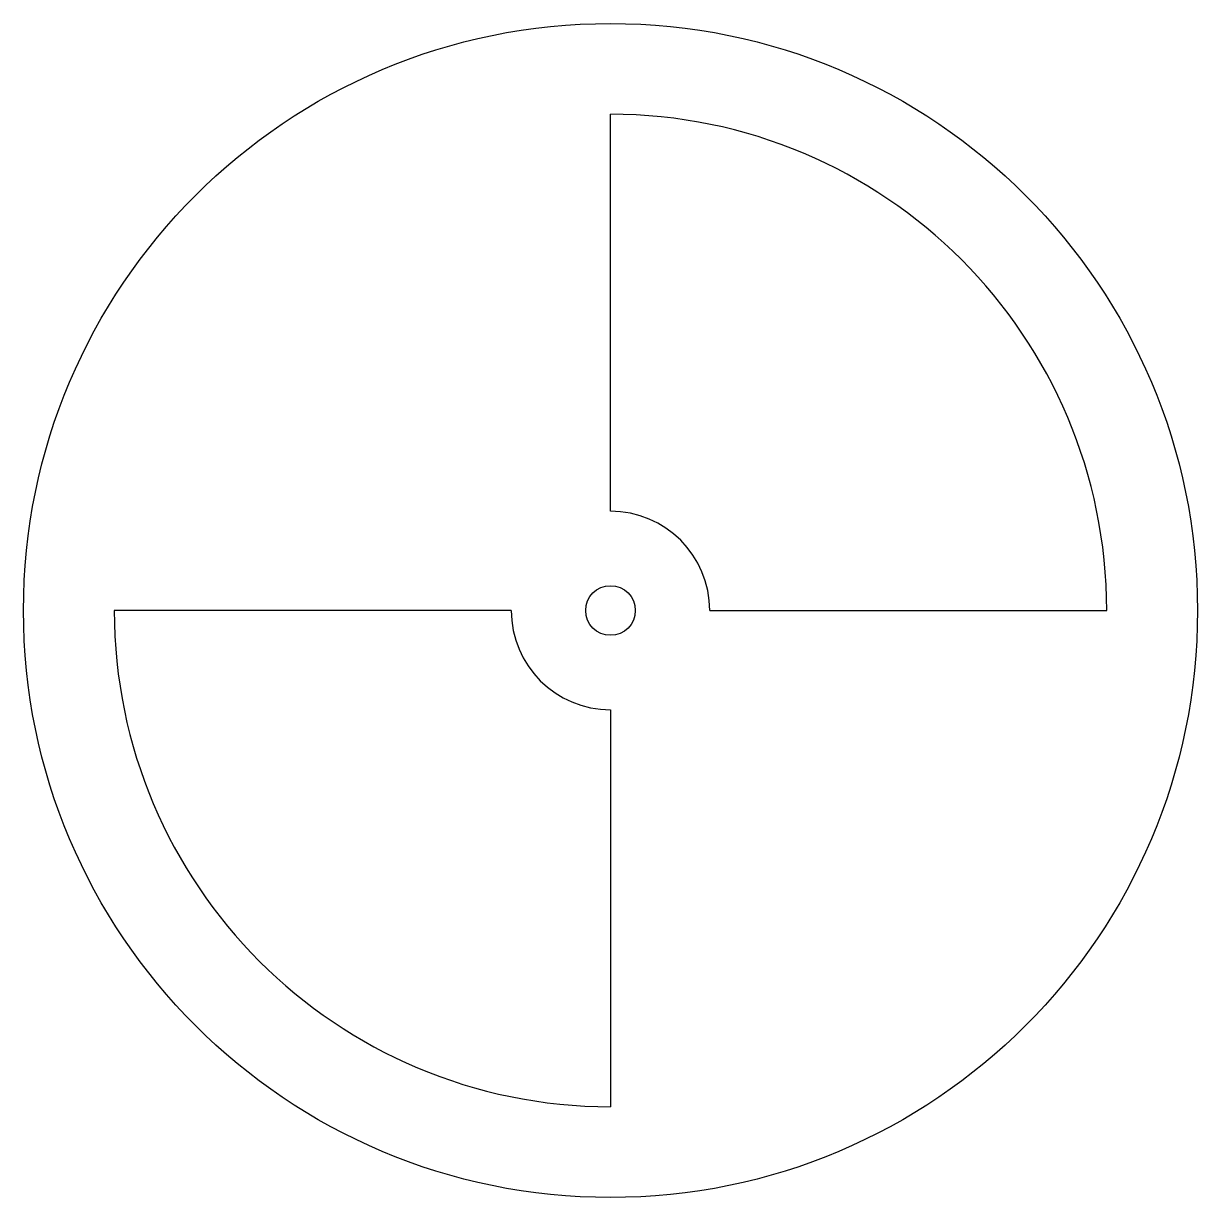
# Model space of a CAD drawing. Header units: millimetres. Extents: x -59 to 59, y -59 to 59.
import ezdxf

# ---------------------------------------------------------------- set-up
doc = ezdxf.new("R2010")
doc.units = ezdxf.units.MM

msp = doc.modelspace()

# ---------------------------------------------------------------- linework, layer by layer
at = {"color": 7, "linetype": 'Continuous'}
for p, q in [((0, 10), (0, 50)), ((-10, 0), (-50, 0)), ((10, 0), (50, 0)), ((0, -10), (0, -50))]:
    msp.add_line(p, q, dxfattribs=at)
for radius in [59.15, 2.5]:
    msp.add_circle((0, 0), radius, dxfattribs=at)
for radius, start, end in [(50, 0, 90), (10, 0, 90), (50, 180, 270), (10, 180, 270)]:
    msp.add_arc((0, 0), radius, start, end, dxfattribs=at)

doc.saveas('drawing.dxf')
